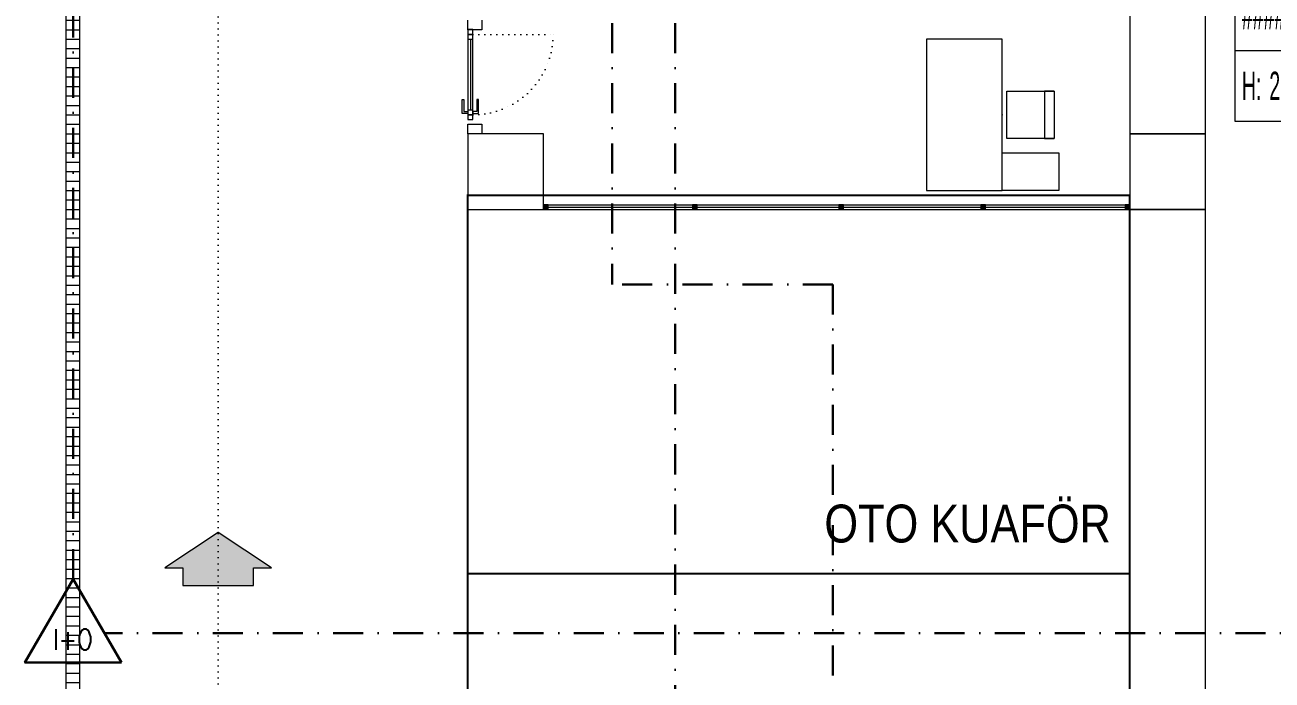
# Model space of a CAD drawing. Header units: metres. Extents: x -19121 to 152404, y -12107 to 29421.
# Drawn here: x 7972 to 9290, y 1103 to 1795 of the extents above; entities that cross this region are included whole.
import ezdxf
from ezdxf.enums import TextEntityAlignment as Align

# ---------------------------------------------------------------- set-up
doc = ezdxf.new("R2010")
doc.units = ezdxf.units.M
doc.header["$LTSCALE"] = 50
doc.header["$MEASUREMENT"] = 0
for name, pattern in [('DASHDOT', [25.4, 12.7, -6.35, 0, -6.35]), ('DOT2', [0.125, 0, -0.125]), ('DOT5', [0.75, 0, -0.75]), ('HIDDEN', [0.375, 0.25, -0.125])]:
    doc.linetypes.add(name, pattern=pattern)
doc.layers.get('0').update_dxf_attribs({"color": 9, "lineweight": 9})
for name, color, linetype, lineweight in [('00', 9, 'Continuous', 9), ('01', 9, 'Continuous', 9), ('05', 9, 'Continuous', 9), ('06B', 9, 'Continuous', 9), ('06D', 9, 'Continuous', 9), ('10', 9, 'Continuous', 9), ('15', 9, 'Continuous', 9), ('20', 9, 'DOT2', 9), ('21', 9, 'Continuous', 9), ('21_mahal200', 9, 'Continuous', 9), ('E-KABLO', 7, 'Continuous', 30), ('E-KOMBİNE DEDEKTÖR (ISI+OPTİK DUMAN)', 7, 'Continuous', 30)]:
    doc.layers.add(name, color=color, linetype=linetype, lineweight=lineweight)
doc.styles.add('Arial', font='arial.ttf', dxfattribs={"height": 2.5})
doc.styles.add('E-YAZI', font='txttw.shx', dxfattribs={"height": 200})
doc.styles.add('MuuM_TEXT-STANDART', font='ARIALN.TTF')

# ---------------------------------------------------------------- blocks, each defined once
blk = doc.blocks.new('100_KOMBİNE DEDEKTÖR (ISI+OPTİK DUMAN) 085')
at = {"layer": 'E-KOMBİNE DEDEKTÖR (ISI+OPTİK DUMAN)', "color": 4}
blk.add_lwpolyline([(2.55, 0), (0, 4.416), (-2.55, 0)], close=True, dxfattribs=at)
at = {"layer": 'E-KOMBİNE DEDEKTÖR (ISI+OPTİK DUMAN)', "color": 3, "style": 'E-YAZI', "width": 0.8}
blk.add_text('I+O', height=1.1016, dxfattribs=at).set_placement((-0.018, 1.224), align=Align.MIDDLE)
blk = doc.blocks.new('p-kolon_80x80')
blk.add_lwpolyline([(-40, -40), (40, -40), (40, 40), (-40, 40)], close=True)
blk = doc.blocks.new('2.bod.sitatik')
at = {"layer": '01'}
for p in [(8480, -6990), (9180, -6990)]:
    blk.add_blockref('p-kolon_80x80', p, dxfattribs=at)
blk = doc.blocks.new('p-sandalye-03')
for points in [[(-5, -25.1), (-5, 24.9), (-55, 24.9), (-55, -25.1), (-5, -25.1)], [(-55, 24.9), (-45, 24.9), (-45, -25.1), (-55, -25.1)]]:
    blk.add_lwpolyline(points)
blk.add_point((0, -0.1))
blk = doc.blocks.new('m-calisma unitesi 02')
at = {"ltscale": 0.5}
blk.add_lwpolyline([(-160, 140), (-160, 80), (-120, 80), (-120, 140)], close=True, dxfattribs=at)
blk.add_lwpolyline([(0, 80), (0, 0), (-160, 0), (-160, 80)], close=True)
at = {"linetype": 'DOT5'}
blk.add_lwpolyline([(-160, 80), (-160, 80)], dxfattribs=at)
at = {"rotation": 270}
blk.add_blockref('p-sandalye-03', (-80, 80), dxfattribs=at)
blk = doc.blocks.new('p-al-01')
at = {"layer": '06B'}
for points in [[(27, 4.3), (27, 10.6), (42, 10.6), (42, 8.7), (29.3, 8.7), (29.3, 8.7), (29.3, 4.3), (27, 4.3)], [(27, -0.7), (27, -6.9), (42, -6.9), (42, -5), (29.3, -5), (29.3, -5), (29.3, -0.7), (27, -0.7)]]:
    blk.add_lwpolyline(points, dxfattribs=at)
at = {"layer": '06D'}
for p, q in [((115.7, 4.3), (28.8, 4.3)), ((28.8, -0.7), (115.7, -0.7))]:
    blk.add_line(p, q, dxfattribs=at)
at = {"layer": '10'}
for points in [[(25.7, -0.7), (25.7, 4.3), (20.7, 4.3), (20.7, -0.7)], [(30.7, -0.7), (30.7, 4.3), (25.7, 4.3), (25.7, -0.7)], [(110.7, -0.7), (110.7, 4.3), (105.7, 4.3), (105.7, -0.7)], [(115.7, -0.7), (115.7, 4.3), (110.7, 4.3), (110.7, -0.7)]]:
    blk.add_lwpolyline(points, close=True, dxfattribs=at)
at = {"layer": '15'}
blk.add_lwpolyline([(105.7, 1.8), (30.7, 1.8)], dxfattribs=at)
at = {"layer": '20'}
blk.add_lwpolyline([(110.7, -0.7), (110.7, -85.7)], dxfattribs=at)
blk.add_arc((110.7, -0.7), 85, 180, 270, dxfattribs=at)
blk = doc.blocks.new('p-ızgara')
at = {"layer": '06D'}
h = blk.add_hatch(dxfattribs=at)
h.set_pattern_fill('_USER', color=252, scale=10, angle=180, style=0, pattern_type=0)
h.set_pattern_definition([(180, (20, -8630), (-1e-15, -10), [])])
h.paths.add_polyline_path([(8015, -4975), (8015, -8278.5), (8030, -8278.5), (8030, -4975)])
blk.add_lwpolyline([(8015, -4975), (8015, -8278.5), (8030, -8278.5), (8030, -4975)], close=True, dxfattribs=at)
blk = doc.blocks.new('prf-10x10')
blk.add_lwpolyline([(-5, -5), (5, -5), (5, 5), (-5, 5)], close=True)
at = {"color": 255}
blk.add_solid([(-5, -5), (5, -5), (-5, 5), (5, 5)], dxfattribs=at)
at = {"layer": '10'}
blk.add_point((0, 0), dxfattribs=at)
blk = doc.blocks.new('p-dog-ser-620')
at = {"layer": '06D'}
for points in [[(-620, 5), (-5, 5)], [(-620, 0), (-5, 0)]]:
    blk.add_lwpolyline(points, dxfattribs=at)
at = {"layer": '15'}
blk.add_lwpolyline([(-620, 2.5), (-5, 2.5)], dxfattribs=at)
at = {"layer": '10', "xscale": 0.5, "yscale": 0.5, "rotation": 90}
for p in [(-617.5, 2.5), (-460, 2.5), (-305, 2.5), (-155, 2.5), (-2.5, 2.5)]:
    blk.add_blockref('prf-10x10', p, dxfattribs=at)
blk = doc.blocks.new('p-işyeri')
at = {"color": 0, "const_width": 2}
blk.add_lwpolyline([(200, 0), (200, 700), (-200, 700), (-200, 0)], close=True, dxfattribs=at)
blk = doc.blocks.new('0_arrow1')
blk.add_hatch(color=254).paths.add_polyline_path([(0, 0), (-22.5, -15), (-15, -15), (-15, -22.5), (15, -22.5), (15, -15), (22.5, -15)])
at = {"linetype": 'ByBlock', "lineweight": -2}
blk.add_lwpolyline([(15, -22.5), (-15, -22.5), (-15, -15), (-22.5, -15), (0, 0), (22.5, -15), (15, -15)], close=True, dxfattribs=at)
blk.add_point((0, 0))
blk = doc.blocks.new('0_roomno2')
blk.add_lwpolyline([(19.375, -10.5), (0, -10.5), (0, 0), (19.375, 0)], close=True)
for points in [[(0, -3), (19.375, -3)], [(8.125, -3), (8.125, -10.5)], [(11.875, -3), (11.875, -10.5)], [(15.625, -3), (15.625, -10.5)], [(0, -6.75), (8.125, -6.75)]]:
    blk.add_lwpolyline(points)
at = {"style": 'MuuM_TEXT-STANDART', "width": 0.6}
blk.add_text('H:', height=1.5, dxfattribs=at).set_placement((0.35, -8.608), align=Align.MIDDLE_LEFT)
at = {"style": 'Arial'}
blk.add_attdef('ODANO', (0, 1.17), '', height=2, dxfattribs=at)
blk.add_attdef('MEKANADI', text='', height=2, dxfattribs=at).set_placement((0.35, -3), align=Align.BOTTOM_LEFT)
at = {"style": 'MuuM_TEXT-STANDART', "width": 0.6}
for tag, p in [('YER01', (10, -4.5)), ('TAVAN01', (13.75, -4.5)), ('DUVAR01', (17.5, -4.5)), ('YER02', (10, -6.75)), ('TAVAN02', (13.75, -6.75)), ('DUVAR02', (17.5, -6.75)), ('YER03', (10, -9)), ('TAVAN03', (13.75, -9)), ('DUVAR03', (17.5, -9))]:
    blk.add_attdef(tag, text='', height=1.5, dxfattribs=at).set_placement(p, align=Align.MIDDLE_CENTER)
for tag, p in [('M2', (0.35, -4.875)), ('TEMIZTAVANYUKSEKLIGI', (1.8, -8.608))]:
    blk.add_attdef(tag, text='', height=1.5, dxfattribs=at).set_placement(p, align=Align.MIDDLE_LEFT)
blk = doc.blocks.new('2.bod.Mimari')
at = {"layer": '00'}
for points in [[(9220, -6950), (9220, -6585), (9140, -6585), (9140, -6950)], [(8440, -6950), (8440, -6940), (8455, -6940), (8455, -6950)], [(9220, -7750), (9220, -7030), (9140, -7030), (9140, -7750)]]:
    blk.add_lwpolyline(points, close=True, dxfattribs=at)
blk.add_lwpolyline([(8455, -6830), (8455, -6840), (8440, -6840), (8440, -6830)], dxfattribs=at)
at = {"layer": '06D', "linetype": 'DOT2'}
blk.add_lwpolyline([(8176.12, -4350), (8176.12, -7755), (8176.12, -8105)], dxfattribs=at)
at = {"rotation": 90}
blk.add_blockref('p-al-01', (8444.6, -6955.67), dxfattribs=at)
at = {"layer": '05', "xscale": -1, "rotation": 270}
blk.add_blockref('m-calisma unitesi 02', (8925, -6850), dxfattribs=at)
at = {"layer": '06D'}
blk.add_blockref('p-ızgara', (0, 0), dxfattribs=at)
at = {"layer": '06D', "color": 89, "linetype": 'HIDDEN', "true_color": 0x2e4d23, "rotation": 90}
for p in [(9140, -7215), (9140, -7615)]:
    blk.add_blockref('p-işyeri', p, dxfattribs=at)
at = {"layer": '06D', "xscale": -2.5, "yscale": 2.5, "zscale": 2.5}
blk.add_blockref('0_arrow1', (8176.12, -7371.25), dxfattribs=at)
at = {"layer": '10'}
blk.add_blockref('p-dog-ser-620', (9140, -7030), dxfattribs=at)
at = {"layer": '21_mahal200'}
ref = blk.add_blockref('0_roomno2', (9251.56, -6727.16), dxfattribs=dict(at, xscale=20, yscale=20, zscale=20))
ref.add_attrib('ODANO', 'B2-33', (9251.56, -6703.76), dxfattribs={"layer": '0', "height": 40, "style": 'Arial'})
ref.add_attrib('MEKANADI', 'OFİS', dxfattribs={"layer": '0', "height": 40, "style": 'Arial'}).set_placement((9258.56, -6787.16), align=Align.BOTTOM_LEFT)
ref.add_attrib('M2', '##### m2', dxfattribs={"layer": '0', "height": 30, "style": 'MuuM_TEXT-STANDART', "width": 0.6}).set_placement((9258.56, -6824.66), align=Align.MIDDLE_LEFT)
ref.add_attrib('TEMIZTAVANYUKSEKLIGI', '2.20 M', dxfattribs={"layer": '0', "height": 30, "style": 'MuuM_TEXT-STANDART', "width": 0.6}).set_placement((9287.56, -6899.32), align=Align.MIDDLE_LEFT)
ref.add_attrib('YER01', 'Y02', dxfattribs={"layer": '0', "height": 30, "style": 'MuuM_TEXT-STANDART', "width": 0.6}).set_placement((9451.56, -6817.16), align=Align.MIDDLE_CENTER)
ref.add_attrib('TAVAN01', 'T05', dxfattribs={"layer": '0', "height": 30, "style": 'MuuM_TEXT-STANDART', "width": 0.6}).set_placement((9526.56, -6817.16), align=Align.MIDDLE_CENTER)
ref.add_attrib('DUVAR01', 'D02', dxfattribs={"layer": '0', "height": 30, "style": 'MuuM_TEXT-STANDART', "width": 0.6}).set_placement((9601.56, -6817.16), align=Align.MIDDLE_CENTER)
ref.add_attrib('TAVAN02', 'T09', dxfattribs={"layer": '0', "height": 30, "style": 'MuuM_TEXT-STANDART', "width": 0.6}).set_placement((9526.56, -6862.16), align=Align.MIDDLE_CENTER)
ref.add_attrib('DUVAR02', 'D07', dxfattribs={"layer": '0', "height": 30, "style": 'MuuM_TEXT-STANDART', "width": 0.6}).set_placement((9601.56, -6862.16), align=Align.MIDDLE_CENTER)
at = {"layer": '21', "style": 'MuuM_TEXT-STANDART'}
blk.add_text('OTO KUAFÖR', height=40, dxfattribs=at).set_placement((8817.08, -7393.96), align=Align.BOTTOM_LEFT)

msp = doc.modelspace()

# ---------------------------------------------------------------- linework, layer by layer
at = {"layer": 'E-KABLO', "color": 6, "linetype": 'DASHDOT', "ltscale": 0.05}
for p, q in [((8592.77, 2115), (8592.77, 1520.84)), ((8022.85, 1209.35), (8022.85, 2001.29)), ((8825.98, 1520.84), (8592.77, 1520.84)), ((8825.98, 1520.84), (8825.98, -230.31)), ((9728.6, 1152.35), (8055.76, 1152.35))]:
    msp.add_line(p, q, dxfattribs=at)
at = {"layer": 'E-KABLO', "color": 4, "linetype": 'DASHDOT', "ltscale": 0.05}
msp.add_line((8659.46, 2115), (8659.46, 360.86), dxfattribs=at)

# ---------------------------------------------------------------- block references
for name in ['2.bod.sitatik', '2.bod.Mimari']:
    msp.add_blockref(name, (0, 8630))
at = {"layer": 'E-KOMBİNE DEDEKTÖR (ISI+OPTİK DUMAN)', "xscale": 20, "yscale": 20, "zscale": 20}
msp.add_blockref('100_KOMBİNE DEDEKTÖR (ISI+OPTİK DUMAN) 085', (8022.84, 1121.05), dxfattribs=at)

doc.saveas('drawing.dxf')
